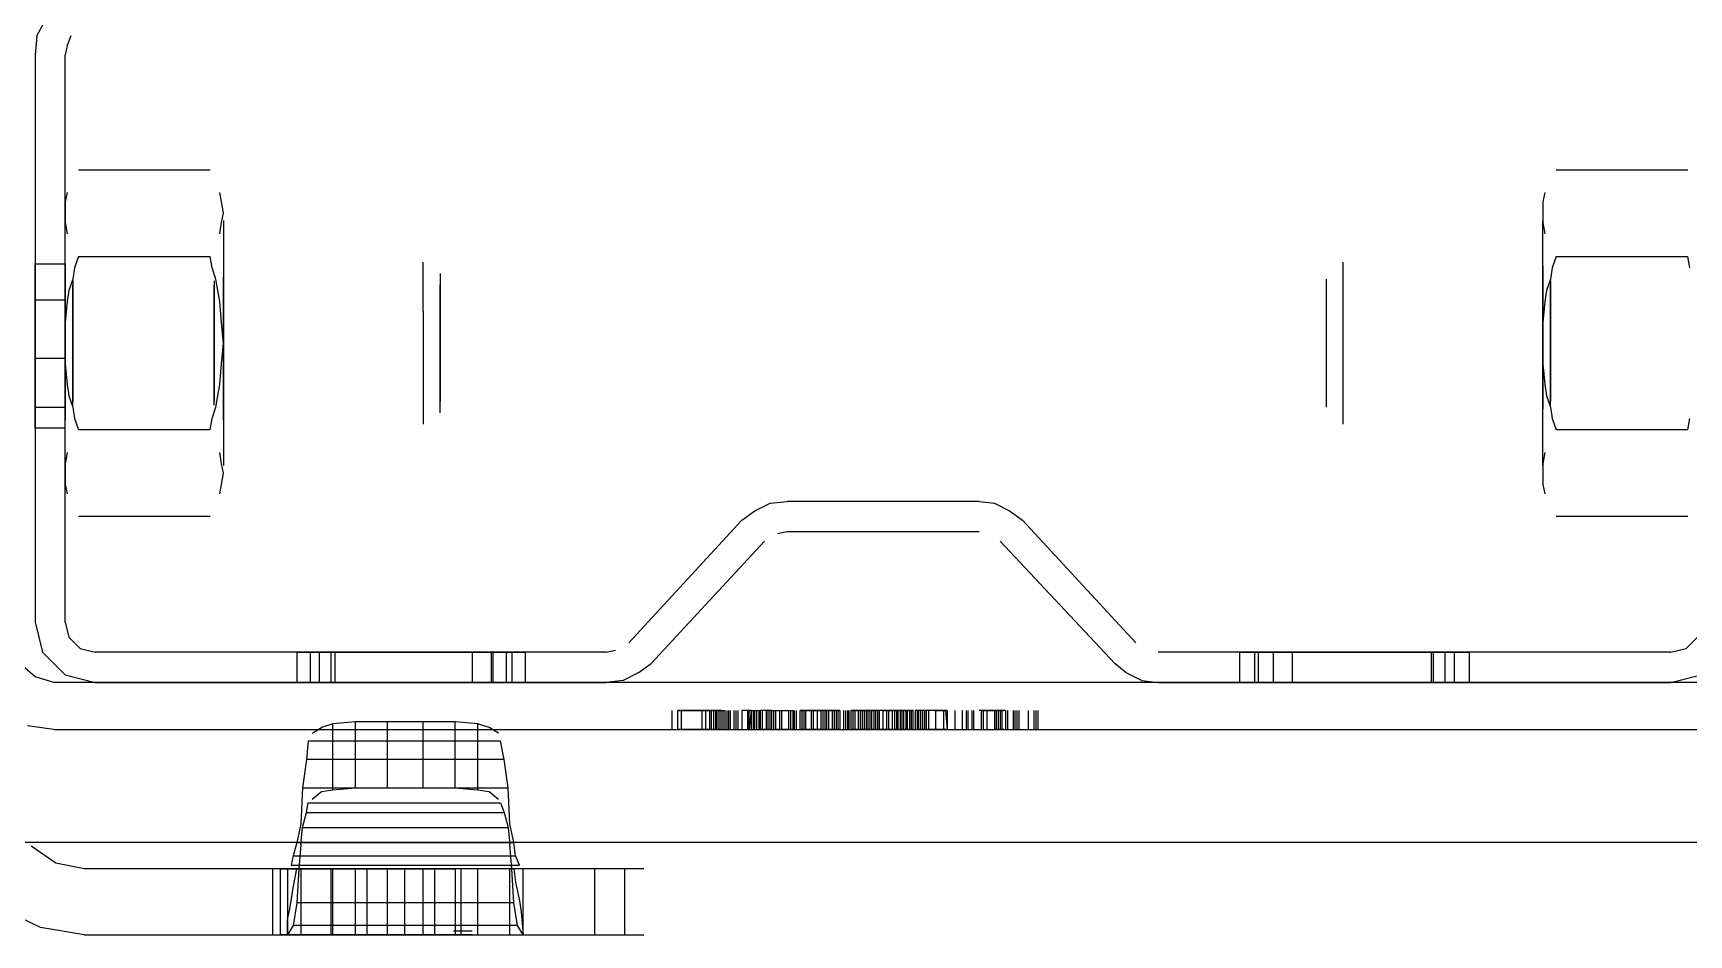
# Model space of a CAD drawing. Extents: x -0.56 to 3.72, y -0.51 to 0.52.
# Drawn here: x 3.5895 to 3.6773, y -0.5134 to -0.4656 of the extents above; entities that cross this region are included whole.
import ezdxf

# ---------------------------------------------------------------- set-up
doc = ezdxf.new("R2010")
doc.units = 0
doc.layers.add('OUTLINES', color=7, linetype='Continuous', true_color=0x000009)

msp = doc.modelspace()

# ---------------------------------------------------------------- linework, layer by layer
at = {"layer": 'OUTLINES'}
for p, q in [((3.5897, -0.4657), (3.5902, -0.4648)), ((3.5897, -0.4657), (3.5896, -0.4667)), ((3.5913, -0.4662), (3.5912, -0.4667)), ((3.5915, -0.4657), (3.5913, -0.4662)), ((3.5896, -0.4667), (3.5896, -0.4968)), ((3.5912, -0.4968), (3.5912, -0.4667)), ((3.5919, -0.4728), (3.5989, -0.4728)), ((3.6703, -0.4728), (3.6773, -0.4728)), ((3.5913, -0.474), (3.5912, -0.4745)), ((3.5995, -0.4745), (3.5994, -0.474)), ((3.6697, -0.474), (3.6696, -0.4745)), ((3.5912, -0.4745), (3.5912, -0.4751)), ((3.5912, -0.4751), (3.5912, -0.4756)), ((3.5996, -0.4751), (3.5995, -0.4745)), ((3.5995, -0.4756), (3.5996, -0.4751)), ((3.6696, -0.4745), (3.6696, -0.4751)), ((3.6696, -0.4751), (3.6696, -0.4756)), ((3.5912, -0.4761), (3.5912, -0.4755)), ((3.5912, -0.4756), (3.5913, -0.4762)), ((3.5912, -0.4766), (3.5912, -0.4761)), ((3.5994, -0.4762), (3.5995, -0.4756)), ((3.5996, -0.4755), (3.5996, -0.4761)), ((3.5996, -0.4761), (3.5996, -0.4766)), ((3.6696, -0.4761), (3.6696, -0.4755)), ((3.6696, -0.4756), (3.6697, -0.4762)), ((3.6696, -0.4766), (3.6696, -0.4761)), ((3.5912, -0.4773), (3.5912, -0.4766)), ((3.5996, -0.4766), (3.5996, -0.4773)), ((3.6696, -0.4773), (3.6696, -0.4766)), ((3.5896, -0.4778), (3.5912, -0.4778)), ((3.5896, -0.4797), (3.5896, -0.4778)), ((3.5912, -0.478), (3.5912, -0.4773)), ((3.5912, -0.4778), (3.5912, -0.4797)), ((3.5912, -0.4784), (3.5912, -0.4779)), ((3.5919, -0.4774), (3.5917, -0.478)), ((3.5919, -0.4774), (3.5989, -0.4774)), ((3.599, -0.478), (3.5989, -0.4774)), ((3.5996, -0.4773), (3.5996, -0.478)), ((3.5996, -0.4779), (3.5996, -0.4784)), ((3.6102, -0.4782), (3.6102, -0.4777)), ((3.659, -0.4782), (3.659, -0.4777)), ((3.6696, -0.478), (3.6696, -0.4773)), ((3.6696, -0.4779), (3.6696, -0.4784)), ((3.6703, -0.4774), (3.6701, -0.478)), ((3.6703, -0.4774), (3.6773, -0.4774)), ((3.6774, -0.478), (3.6773, -0.4774)), ((3.5912, -0.4787), (3.5912, -0.478)), ((3.5912, -0.4789), (3.5912, -0.4784)), ((3.5912, -0.4785), (3.5912, -0.4791)), ((3.5912, -0.4795), (3.5912, -0.4787)), ((3.5916, -0.4786), (3.5914, -0.4792)), ((3.5917, -0.478), (3.5916, -0.4786)), ((3.5916, -0.4787), (3.5916, -0.4792)), ((3.5992, -0.4786), (3.599, -0.478)), ((3.5991, -0.4787), (3.5991, -0.4792)), ((3.5993, -0.4792), (3.5992, -0.4786)), ((3.5996, -0.478), (3.5996, -0.4787)), ((3.5996, -0.4784), (3.5996, -0.4789)), ((3.5996, -0.4791), (3.5996, -0.4785)), ((3.5996, -0.4787), (3.5996, -0.4795)), ((3.6102, -0.4788), (3.6102, -0.4782)), ((3.6111, -0.4783), (3.6111, -0.4788)), ((3.6581, -0.4786), (3.6581, -0.4791)), ((3.659, -0.4788), (3.659, -0.4782)), ((3.6696, -0.4787), (3.6696, -0.478)), ((3.6696, -0.4784), (3.6696, -0.4789)), ((3.6696, -0.4791), (3.6696, -0.4785)), ((3.6696, -0.4795), (3.6696, -0.4787)), ((3.67, -0.4786), (3.6698, -0.4792)), ((3.6701, -0.478), (3.67, -0.4786)), ((3.67, -0.4787), (3.67, -0.4792)), ((3.5912, -0.4795), (3.5912, -0.4789)), ((3.5912, -0.4791), (3.5912, -0.4797)), ((3.5912, -0.4801), (3.5912, -0.4795)), ((3.5912, -0.4803), (3.5912, -0.4795)), ((3.5914, -0.4792), (3.5913, -0.4798)), ((3.5916, -0.4794), (3.5916, -0.4789)), ((3.5916, -0.4792), (3.5916, -0.4797)), ((3.5916, -0.4799), (3.5916, -0.4794)), ((3.5991, -0.4794), (3.5991, -0.4789)), ((3.5991, -0.4792), (3.5991, -0.4797)), ((3.5991, -0.4799), (3.5991, -0.4794)), ((3.5994, -0.4798), (3.5993, -0.4792)), ((3.5996, -0.4789), (3.5996, -0.4795)), ((3.5996, -0.4797), (3.5996, -0.4791)), ((3.5996, -0.4795), (3.5996, -0.4801)), ((3.5996, -0.4795), (3.5996, -0.4803)), ((3.6102, -0.4795), (3.6102, -0.4788)), ((3.6102, -0.4803), (3.6102, -0.4795)), ((3.6111, -0.4788), (3.6111, -0.4793)), ((3.6111, -0.4795), (3.6111, -0.4789)), ((3.6111, -0.4793), (3.6111, -0.48)), ((3.6111, -0.4802), (3.6111, -0.4795)), ((3.6581, -0.4791), (3.6581, -0.4797)), ((3.659, -0.4795), (3.659, -0.4788)), ((3.659, -0.4803), (3.659, -0.4795)), ((3.6696, -0.4789), (3.6696, -0.4795)), ((3.6696, -0.4797), (3.6696, -0.4791)), ((3.6696, -0.4795), (3.6696, -0.4801)), ((3.6696, -0.4803), (3.6696, -0.4795)), ((3.6698, -0.4792), (3.6697, -0.4798)), ((3.67, -0.4794), (3.67, -0.4789)), ((3.67, -0.4792), (3.67, -0.4797)), ((3.67, -0.4799), (3.67, -0.4794)), ((3.5896, -0.4797), (3.5912, -0.4797)), ((3.5896, -0.4828), (3.5896, -0.4797)), ((3.5912, -0.4797), (3.5912, -0.4828)), ((3.5912, -0.4797), (3.5912, -0.4804)), ((3.5913, -0.4798), (3.5912, -0.4809)), ((3.5912, -0.4808), (3.5912, -0.4801)), ((3.5912, -0.4812), (3.5912, -0.4803)), ((3.5912, -0.4804), (3.5912, -0.4811)), ((3.5916, -0.4797), (3.5916, -0.4803)), ((3.5916, -0.4805), (3.5916, -0.4799)), ((3.5916, -0.4803), (3.5916, -0.4809)), ((3.5916, -0.4811), (3.5916, -0.4805)), ((3.5991, -0.4797), (3.5991, -0.4803)), ((3.5991, -0.4805), (3.5991, -0.4799)), ((3.5991, -0.4803), (3.5991, -0.4809)), ((3.5991, -0.4811), (3.5991, -0.4805)), ((3.5995, -0.4809), (3.5994, -0.4798)), ((3.5996, -0.4804), (3.5996, -0.4797)), ((3.5996, -0.4801), (3.5996, -0.4808)), ((3.5996, -0.4803), (3.5996, -0.4812)), ((3.5996, -0.4811), (3.5996, -0.4804)), ((3.6102, -0.4803), (3.6102, -0.4811)), ((3.6111, -0.48), (3.6111, -0.4807)), ((3.6111, -0.4809), (3.6111, -0.4802)), ((3.6581, -0.4797), (3.6581, -0.4804)), ((3.6581, -0.4804), (3.6581, -0.4812)), ((3.659, -0.4811), (3.659, -0.4803)), ((3.6696, -0.4804), (3.6696, -0.4797)), ((3.6697, -0.4798), (3.6696, -0.4809)), ((3.6696, -0.4801), (3.6696, -0.4808)), ((3.6696, -0.4812), (3.6696, -0.4803)), ((3.6696, -0.4811), (3.6696, -0.4804)), ((3.67, -0.4797), (3.67, -0.4803)), ((3.67, -0.4805), (3.67, -0.4799)), ((3.67, -0.4803), (3.67, -0.4809)), ((3.67, -0.4811), (3.67, -0.4805)), ((3.5912, -0.4815), (3.5912, -0.4808)), ((3.5912, -0.4809), (3.5912, -0.482)), ((3.5912, -0.4811), (3.5912, -0.4818)), ((3.5912, -0.482), (3.5912, -0.4812)), ((3.5916, -0.4809), (3.5916, -0.4816)), ((3.5916, -0.4818), (3.5916, -0.4811)), ((3.5991, -0.4809), (3.5991, -0.4816)), ((3.5991, -0.4818), (3.5991, -0.4811)), ((3.5996, -0.482), (3.5995, -0.4809)), ((3.5996, -0.4808), (3.5996, -0.4815)), ((3.5996, -0.4818), (3.5996, -0.4811)), ((3.5996, -0.4812), (3.5996, -0.482)), ((3.6102, -0.4811), (3.6102, -0.482)), ((3.6111, -0.4807), (3.6111, -0.4815)), ((3.6111, -0.4817), (3.6111, -0.4809)), ((3.6581, -0.4812), (3.6581, -0.482)), ((3.659, -0.482), (3.659, -0.4811)), ((3.6696, -0.4808), (3.6696, -0.4815)), ((3.6696, -0.4809), (3.6696, -0.482)), ((3.6696, -0.4818), (3.6696, -0.4811)), ((3.6696, -0.482), (3.6696, -0.4812)), ((3.67, -0.4809), (3.67, -0.4816)), ((3.67, -0.4818), (3.67, -0.4811)), ((3.5912, -0.4822), (3.5912, -0.4815)), ((3.5912, -0.4818), (3.5912, -0.4825)), ((3.5912, -0.4828), (3.5912, -0.482)), ((3.5912, -0.482), (3.5912, -0.4831)), ((3.5912, -0.4829), (3.5912, -0.4822)), ((3.5916, -0.4816), (3.5916, -0.4822)), ((3.5916, -0.4824), (3.5916, -0.4818)), ((3.5916, -0.4822), (3.5916, -0.4829)), ((3.5991, -0.4816), (3.5991, -0.4822)), ((3.5991, -0.4824), (3.5991, -0.4818)), ((3.5991, -0.4822), (3.5991, -0.4829)), ((3.5995, -0.4831), (3.5996, -0.482)), ((3.5996, -0.4815), (3.5996, -0.4822)), ((3.5996, -0.4825), (3.5996, -0.4818)), ((3.5996, -0.482), (3.5996, -0.4828)), ((3.5996, -0.4822), (3.5996, -0.4829)), ((3.6102, -0.482), (3.6102, -0.4829)), ((3.6111, -0.4815), (3.6111, -0.4823)), ((3.6111, -0.4825), (3.6111, -0.4817)), ((3.6581, -0.482), (3.6581, -0.4828)), ((3.659, -0.4829), (3.659, -0.482)), ((3.6696, -0.4815), (3.6696, -0.4822)), ((3.6696, -0.4825), (3.6696, -0.4818)), ((3.6696, -0.4828), (3.6696, -0.482)), ((3.6696, -0.482), (3.6696, -0.4831)), ((3.6696, -0.4822), (3.6696, -0.4829)), ((3.67, -0.4816), (3.67, -0.4822)), ((3.67, -0.4824), (3.67, -0.4818)), ((3.67, -0.4822), (3.67, -0.4829)), ((3.5896, -0.4828), (3.5912, -0.4828)), ((3.5896, -0.4854), (3.5896, -0.4828)), ((3.5912, -0.4825), (3.5912, -0.4832)), ((3.5912, -0.4828), (3.5912, -0.4854)), ((3.5912, -0.4837), (3.5912, -0.4828)), ((3.5912, -0.4836), (3.5912, -0.4829)), ((3.5912, -0.4831), (3.5913, -0.4842)), ((3.5916, -0.4831), (3.5916, -0.4824)), ((3.5916, -0.4829), (3.5916, -0.4835)), ((3.5916, -0.4837), (3.5916, -0.4831)), ((3.5991, -0.4831), (3.5991, -0.4824)), ((3.5991, -0.4829), (3.5991, -0.4835)), ((3.5991, -0.4837), (3.5991, -0.4831)), ((3.5994, -0.4842), (3.5995, -0.4831)), ((3.5996, -0.4832), (3.5996, -0.4825)), ((3.5996, -0.4828), (3.5996, -0.4837)), ((3.5996, -0.4829), (3.5996, -0.4836)), ((3.6102, -0.4829), (3.6102, -0.4837)), ((3.6111, -0.4823), (3.6111, -0.4831)), ((3.6111, -0.4833), (3.6111, -0.4825)), ((3.6111, -0.4831), (3.6111, -0.4838)), ((3.6581, -0.4828), (3.6581, -0.4836)), ((3.659, -0.4837), (3.659, -0.4829)), ((3.6696, -0.4832), (3.6696, -0.4825)), ((3.6696, -0.4837), (3.6696, -0.4828)), ((3.6696, -0.4829), (3.6696, -0.4836)), ((3.6696, -0.4831), (3.6697, -0.4842)), ((3.67, -0.4831), (3.67, -0.4824)), ((3.67, -0.4829), (3.67, -0.4835)), ((3.67, -0.4837), (3.67, -0.4831)), ((3.5912, -0.4832), (3.5912, -0.4839)), ((3.5912, -0.4843), (3.5912, -0.4836)), ((3.5912, -0.4845), (3.5912, -0.4837)), ((3.5912, -0.4839), (3.5912, -0.4845)), ((3.5916, -0.4835), (3.5916, -0.4841)), ((3.5916, -0.4843), (3.5916, -0.4837)), ((3.5991, -0.4835), (3.5991, -0.4841)), ((3.5991, -0.4843), (3.5991, -0.4837)), ((3.5996, -0.4839), (3.5996, -0.4832)), ((3.5996, -0.4836), (3.5996, -0.4843)), ((3.5996, -0.4837), (3.5996, -0.4845)), ((3.5996, -0.4845), (3.5996, -0.4839)), ((3.6102, -0.4837), (3.6102, -0.4845)), ((3.6111, -0.484), (3.6111, -0.4833)), ((3.6111, -0.4838), (3.6111, -0.4845)), ((3.6111, -0.4847), (3.6111, -0.484)), ((3.6581, -0.4836), (3.6581, -0.4843)), ((3.659, -0.4845), (3.659, -0.4837)), ((3.6696, -0.4839), (3.6696, -0.4832)), ((3.6696, -0.4836), (3.6696, -0.4843)), ((3.6696, -0.4845), (3.6696, -0.4837)), ((3.6696, -0.4845), (3.6696, -0.4839)), ((3.67, -0.4835), (3.67, -0.4841)), ((3.67, -0.4843), (3.67, -0.4837)), ((3.5912, -0.4849), (3.5912, -0.4843)), ((3.5912, -0.4845), (3.5912, -0.4851)), ((3.5912, -0.4853), (3.5912, -0.4845)), ((3.5912, -0.4855), (3.5912, -0.4849)), ((3.5913, -0.4842), (3.5914, -0.4848)), ((3.5914, -0.4848), (3.5916, -0.4854)), ((3.5916, -0.4841), (3.5916, -0.4846)), ((3.5916, -0.4848), (3.5916, -0.4843)), ((3.5916, -0.4846), (3.5916, -0.4851)), ((3.5916, -0.4853), (3.5916, -0.4848)), ((3.5991, -0.4841), (3.5991, -0.4846)), ((3.5991, -0.4848), (3.5991, -0.4843)), ((3.5991, -0.4846), (3.5991, -0.4851)), ((3.5991, -0.4853), (3.5991, -0.4848)), ((3.5992, -0.4854), (3.5993, -0.4848)), ((3.5993, -0.4848), (3.5994, -0.4842)), ((3.5996, -0.4843), (3.5996, -0.4849)), ((3.5996, -0.4851), (3.5996, -0.4845)), ((3.5996, -0.4845), (3.5996, -0.4853)), ((3.5996, -0.4849), (3.5996, -0.4855)), ((3.6102, -0.4845), (3.6102, -0.4852)), ((3.6111, -0.4845), (3.6111, -0.4851)), ((3.6111, -0.4852), (3.6111, -0.4847)), ((3.6581, -0.4843), (3.6581, -0.4849)), ((3.6581, -0.4849), (3.6581, -0.4854)), ((3.659, -0.4852), (3.659, -0.4845)), ((3.6696, -0.4843), (3.6696, -0.4849)), ((3.6696, -0.4851), (3.6696, -0.4845)), ((3.6696, -0.4853), (3.6696, -0.4845)), ((3.6696, -0.4849), (3.6696, -0.4855)), ((3.6697, -0.4842), (3.6698, -0.4848)), ((3.6698, -0.4848), (3.67, -0.4854)), ((3.67, -0.4841), (3.67, -0.4846)), ((3.67, -0.4848), (3.67, -0.4843)), ((3.67, -0.4846), (3.67, -0.4851)), ((3.67, -0.4853), (3.67, -0.4848)), ((3.5896, -0.4854), (3.5912, -0.4854)), ((3.5896, -0.4865), (3.5896, -0.4854)), ((3.5912, -0.4851), (3.5912, -0.4856)), ((3.5912, -0.486), (3.5912, -0.4853)), ((3.5912, -0.4865), (3.5912, -0.4854)), ((3.5912, -0.4856), (3.5912, -0.4861)), ((3.5916, -0.4854), (3.5917, -0.486)), ((3.599, -0.486), (3.5992, -0.4854)), ((3.5996, -0.4856), (3.5996, -0.4851)), ((3.5996, -0.4853), (3.5996, -0.486)), ((3.5996, -0.4861), (3.5996, -0.4856)), ((3.6102, -0.4852), (3.6102, -0.4858)), ((3.6102, -0.4858), (3.6102, -0.4863)), ((3.6111, -0.4857), (3.6111, -0.4852)), ((3.659, -0.4858), (3.659, -0.4852)), ((3.659, -0.4863), (3.659, -0.4858)), ((3.6696, -0.4856), (3.6696, -0.4851)), ((3.6696, -0.486), (3.6696, -0.4853)), ((3.6696, -0.4861), (3.6696, -0.4856)), ((3.67, -0.4854), (3.6701, -0.486)), ((3.5896, -0.4865), (3.5912, -0.4865)), ((3.5912, -0.4867), (3.5912, -0.486)), ((3.5917, -0.486), (3.5919, -0.4866)), ((3.5989, -0.4866), (3.5919, -0.4866)), ((3.5989, -0.4866), (3.599, -0.486)), ((3.5996, -0.486), (3.5996, -0.4867)), ((3.6696, -0.4867), (3.6696, -0.486)), ((3.6701, -0.486), (3.6703, -0.4866)), ((3.6773, -0.4866), (3.6703, -0.4866)), ((3.6773, -0.4866), (3.6774, -0.486)), ((3.5912, -0.4874), (3.5912, -0.4867)), ((3.5912, -0.4879), (3.5912, -0.4874)), ((3.5996, -0.4867), (3.5996, -0.4874)), ((3.5996, -0.4874), (3.5996, -0.4879)), ((3.6696, -0.4874), (3.6696, -0.4867)), ((3.6696, -0.4879), (3.6696, -0.4874)), ((3.5913, -0.4878), (3.5912, -0.4884)), ((3.5912, -0.4885), (3.5912, -0.4879)), ((3.5912, -0.4884), (3.5912, -0.4889)), ((3.5995, -0.4884), (3.5994, -0.4878)), ((3.5996, -0.4889), (3.5995, -0.4884)), ((3.5996, -0.4879), (3.5996, -0.4885)), ((3.6697, -0.4878), (3.6696, -0.4884)), ((3.6696, -0.4885), (3.6696, -0.4879)), ((3.6696, -0.4884), (3.6696, -0.4889)), ((3.5912, -0.4889), (3.5912, -0.4895)), ((3.5995, -0.4895), (3.5996, -0.4889)), ((3.6696, -0.4889), (3.6696, -0.4895)), ((3.5912, -0.4895), (3.5913, -0.49)), ((3.5994, -0.49), (3.5995, -0.4895)), ((3.6696, -0.4895), (3.6697, -0.49)), ((3.6271, -0.4914), (3.6278, -0.4909)), ((3.6278, -0.4909), (3.6286, -0.4905)), ((3.6286, -0.4905), (3.6295, -0.4904)), ((3.6397, -0.4904), (3.6295, -0.4904)), ((3.6397, -0.4904), (3.6405, -0.4905)), ((3.6405, -0.4905), (3.6413, -0.4909)), ((3.6413, -0.4909), (3.642, -0.4914)), ((3.5989, -0.4912), (3.5919, -0.4912)), ((3.6271, -0.4914), (3.6211, -0.4979)), ((3.648, -0.4979), (3.642, -0.4914)), ((3.6773, -0.4912), (3.6703, -0.4912)), ((3.6223, -0.499), (3.6283, -0.4925)), ((3.629, -0.4921), (3.6295, -0.492)), ((3.6295, -0.492), (3.6397, -0.492)), ((3.6408, -0.4925), (3.6469, -0.499)), ((3.5896, -0.4968), (3.59, -0.4984)), ((3.5912, -0.4968), (3.5914, -0.4976)), ((3.5914, -0.4976), (3.592, -0.4982)), ((3.6772, -0.4982), (3.6778, -0.4976)), ((3.59, -0.4984), (3.5912, -0.4996)), ((3.592, -0.4982), (3.5928, -0.4984)), ((3.6199, -0.4984), (3.5928, -0.4984)), ((3.6044, -0.4984), (3.6033, -0.4984)), ((3.6035, -0.4984), (3.6035, -0.5)), ((3.6035, -0.4984), (3.6042, -0.4984)), ((3.6042, -0.4984), (3.6042, -0.5)), ((3.6042, -0.4984), (3.6053, -0.4984)), ((3.6047, -0.5), (3.6047, -0.4984)), ((3.6055, -0.4984), (3.6047, -0.4984)), ((3.6053, -0.4984), (3.6053, -0.5)), ((3.6053, -0.4984), (3.6138, -0.4984)), ((3.6055, -0.4984), (3.6055, -0.5)), ((3.6064, -0.4984), (3.6055, -0.4984)), ((3.6128, -0.4984), (3.6064, -0.4984)), ((3.6128, -0.4984), (3.6128, -0.5)), ((3.6139, -0.4984), (3.6128, -0.4984)), ((3.6138, -0.4984), (3.6138, -0.5)), ((3.6138, -0.4984), (3.6149, -0.4984)), ((3.6139, -0.4984), (3.6139, -0.5)), ((3.6146, -0.4984), (3.6139, -0.4984)), ((3.6146, -0.4984), (3.6146, -0.5)), ((3.6158, -0.4984), (3.6148, -0.4984)), ((3.6149, -0.4984), (3.6149, -0.5)), ((3.6149, -0.4984), (3.6156, -0.4984)), ((3.6156, -0.4984), (3.6156, -0.5)), ((3.6199, -0.4984), (3.6204, -0.4983)), ((3.6764, -0.4984), (3.6492, -0.4984)), ((3.6543, -0.4984), (3.6533, -0.4984)), ((3.6535, -0.4984), (3.6535, -0.5)), ((3.6535, -0.4984), (3.6543, -0.4984)), ((3.6543, -0.4984), (3.6543, -0.5)), ((3.6543, -0.4984), (3.6553, -0.4984)), ((3.6545, -0.4984), (3.6545, -0.5)), ((3.6553, -0.4984), (3.6545, -0.4984)), ((3.6553, -0.4984), (3.6553, -0.5)), ((3.6553, -0.4984), (3.6638, -0.4984)), ((3.6563, -0.4984), (3.6553, -0.4984)), ((3.6563, -0.4984), (3.6563, -0.5)), ((3.6628, -0.4984), (3.6563, -0.4984)), ((3.6637, -0.4984), (3.6628, -0.4984)), ((3.6637, -0.5), (3.6637, -0.4984)), ((3.6644, -0.4984), (3.6637, -0.4984)), ((3.6638, -0.5), (3.6638, -0.4984)), ((3.6638, -0.4984), (3.6649, -0.4984)), ((3.6644, -0.4984), (3.6644, -0.5)), ((3.6658, -0.4984), (3.6647, -0.4984)), ((3.6649, -0.4984), (3.6649, -0.5)), ((3.6649, -0.4984), (3.6657, -0.4984)), ((3.6657, -0.4984), (3.6657, -0.5)), ((3.6764, -0.4984), (3.6772, -0.4982)), ((3.5896, -0.4997), (3.5888, -0.499)), ((3.5906, -0.5), (3.5896, -0.4997)), ((3.5912, -0.4996), (3.5928, -0.5)), ((3.6216, -0.4995), (3.6208, -0.4999)), ((3.6216, -0.4995), (3.6223, -0.499)), ((3.6475, -0.4995), (3.6469, -0.499)), ((3.6483, -0.4999), (3.6475, -0.4995)), ((3.6764, -0.5), (3.678, -0.4996)), ((3.6786, -0.5), (3.5906, -0.5)), ((3.5928, -0.5), (3.6199, -0.5)), ((3.6033, -0.5), (3.6044, -0.5)), ((3.6042, -0.5), (3.6035, -0.5)), ((3.6053, -0.5), (3.6042, -0.5)), ((3.6047, -0.5), (3.6055, -0.5)), ((3.6138, -0.5), (3.6053, -0.5)), ((3.6055, -0.5), (3.6064, -0.5)), ((3.6064, -0.5), (3.6128, -0.5)), ((3.6128, -0.5), (3.6139, -0.5)), ((3.6149, -0.5), (3.6138, -0.5)), ((3.6139, -0.5), (3.6146, -0.5)), ((3.6148, -0.5), (3.6158, -0.5)), ((3.6156, -0.5), (3.6149, -0.5)), ((3.6208, -0.4999), (3.6199, -0.5)), ((3.6483, -0.4999), (3.6492, -0.5)), ((3.6492, -0.5), (3.6764, -0.5)), ((3.6533, -0.5), (3.6543, -0.5)), ((3.6543, -0.5), (3.6535, -0.5)), ((3.6553, -0.5), (3.6543, -0.5)), ((3.6545, -0.5), (3.6553, -0.5)), ((3.6638, -0.5), (3.6553, -0.5)), ((3.6553, -0.5), (3.6563, -0.5)), ((3.6563, -0.5), (3.6628, -0.5)), ((3.6628, -0.5), (3.6637, -0.5)), ((3.6637, -0.5), (3.6644, -0.5)), ((3.6649, -0.5), (3.6638, -0.5)), ((3.6647, -0.5), (3.6658, -0.5)), ((3.6657, -0.5), (3.6649, -0.5)), ((3.6234, -0.5025), (3.6234, -0.5015)), ((3.626, -0.5015), (3.6237, -0.5015)), ((3.6237, -0.5025), (3.6237, -0.5015)), ((3.6237, -0.5015), (3.6255, -0.5015)), ((3.6239, -0.5025), (3.6239, -0.5015)), ((3.6251, -0.5015), (3.6245, -0.5015)), ((3.625, -0.5025), (3.625, -0.5015)), ((3.6251, -0.5015), (3.6262, -0.5015)), ((3.6252, -0.5025), (3.6252, -0.5015)), ((3.6254, -0.5025), (3.6254, -0.5015)), ((3.6255, -0.5025), (3.6255, -0.5015)), ((3.6256, -0.5015), (3.6256, -0.5025)), ((3.6257, -0.5015), (3.6257, -0.5025)), ((3.6258, -0.5025), (3.6258, -0.5015)), ((3.6259, -0.5025), (3.6259, -0.5015)), ((3.626, -0.5025), (3.626, -0.5015)), ((3.6261, -0.5015), (3.6261, -0.5025)), ((3.6262, -0.5015), (3.6262, -0.5025)), ((3.6263, -0.5015), (3.6263, -0.5025)), ((3.6264, -0.5015), (3.6264, -0.5025)), ((3.6265, -0.5025), (3.6265, -0.5015)), ((3.6267, -0.5025), (3.6267, -0.5015)), ((3.6268, -0.5025), (3.6268, -0.5015)), ((3.6269, -0.5025), (3.6269, -0.5015)), ((3.6271, -0.5015), (3.6271, -0.5025)), ((3.6276, -0.5015), (3.6271, -0.5015)), ((3.6274, -0.5015), (3.6274, -0.5025)), ((3.6275, -0.5025), (3.6275, -0.5015)), ((3.6276, -0.5015), (3.6275, -0.5025)), ((3.6275, -0.5015), (3.6281, -0.5015)), ((3.6276, -0.5015), (3.6276, -0.5025)), ((3.6277, -0.5015), (3.6277, -0.5025)), ((3.6278, -0.5025), (3.6278, -0.5015)), ((3.6279, -0.5025), (3.6279, -0.5015)), ((3.628, -0.5015), (3.628, -0.5025)), ((3.6287, -0.5015), (3.6281, -0.5015)), ((3.6281, -0.5025), (3.6281, -0.5015)), ((3.6282, -0.5025), (3.6282, -0.5015)), ((3.6284, -0.5015), (3.6284, -0.5025)), ((3.6285, -0.5025), (3.6285, -0.5015)), ((3.6286, -0.5025), (3.6286, -0.5015)), ((3.6287, -0.5025), (3.6287, -0.5015)), ((3.6287, -0.5015), (3.6292, -0.5015)), ((3.6288, -0.5025), (3.6288, -0.5015)), ((3.6288, -0.5015), (3.6298, -0.5015)), ((3.6289, -0.5025), (3.6289, -0.5015)), ((3.6291, -0.5015), (3.6291, -0.5025)), ((3.6292, -0.5015), (3.6292, -0.5025)), ((3.6296, -0.5025), (3.6296, -0.5015)), ((3.6297, -0.5025), (3.6297, -0.5015)), ((3.6298, -0.5015), (3.6298, -0.5025)), ((3.6299, -0.5025), (3.6299, -0.5015)), ((3.63, -0.5025), (3.63, -0.5015)), ((3.6302, -0.5025), (3.6302, -0.5015)), ((3.6302, -0.5015), (3.6309, -0.5015)), ((3.6323, -0.5015), (3.6302, -0.5015)), ((3.6303, -0.5025), (3.6303, -0.5015)), ((3.6304, -0.5015), (3.6304, -0.5025)), ((3.6305, -0.5025), (3.6305, -0.5015)), ((3.6308, -0.5025), (3.6308, -0.5015)), ((3.6309, -0.5025), (3.6309, -0.5015)), ((3.6309, -0.5015), (3.6314, -0.5015)), ((3.6311, -0.5015), (3.6311, -0.5025)), ((3.6313, -0.5015), (3.6313, -0.5025)), ((3.6314, -0.5015), (3.6314, -0.5025)), ((3.6315, -0.5015), (3.6315, -0.5025)), ((3.6315, -0.5015), (3.6323, -0.5015)), ((3.6316, -0.5015), (3.6316, -0.5025)), ((3.6316, -0.5015), (3.6323, -0.5015)), ((3.6317, -0.5015), (3.6317, -0.5025)), ((3.6319, -0.5015), (3.6319, -0.5025)), ((3.632, -0.5015), (3.632, -0.5025)), ((3.6321, -0.5015), (3.6321, -0.5025)), ((3.6322, -0.5015), (3.6322, -0.5025)), ((3.6323, -0.5015), (3.6323, -0.5025)), ((3.6325, -0.5015), (3.6325, -0.5025)), ((3.6326, -0.5015), (3.6326, -0.5025)), ((3.6327, -0.5015), (3.6327, -0.5025)), ((3.6328, -0.5025), (3.6328, -0.5015)), ((3.6335, -0.5015), (3.6329, -0.5015)), ((3.6329, -0.5025), (3.6329, -0.5015)), ((3.6329, -0.5015), (3.634, -0.5015)), ((3.6329, -0.5015), (3.6336, -0.5015)), ((3.633, -0.5015), (3.633, -0.5025)), ((3.6331, -0.5015), (3.6331, -0.5025)), ((3.6333, -0.5025), (3.6333, -0.5015)), ((3.6334, -0.5025), (3.6334, -0.5015)), ((3.6343, -0.5015), (3.6335, -0.5015)), ((3.6335, -0.5025), (3.6335, -0.5015)), ((3.6336, -0.5015), (3.6343, -0.5015)), ((3.6336, -0.5015), (3.6336, -0.5025)), ((3.6337, -0.5015), (3.6337, -0.5025)), ((3.6338, -0.5025), (3.6338, -0.5015)), ((3.6338, -0.5015), (3.6343, -0.5015)), ((3.6344, -0.5015), (3.6338, -0.5015)), ((3.6339, -0.5015), (3.6339, -0.5025)), ((3.634, -0.5025), (3.634, -0.5015)), ((3.6346, -0.5015), (3.634, -0.5015)), ((3.6341, -0.5015), (3.6341, -0.5025)), ((3.6342, -0.5015), (3.6342, -0.5025)), ((3.6343, -0.5015), (3.6343, -0.5025)), ((3.6351, -0.5015), (3.6343, -0.5015)), ((3.6344, -0.5025), (3.6344, -0.5015)), ((3.6346, -0.5025), (3.6346, -0.5015)), ((3.6352, -0.5015), (3.6346, -0.5015)), ((3.6346, -0.5015), (3.6351, -0.5015)), ((3.6346, -0.5015), (3.6357, -0.5015)), ((3.6348, -0.5025), (3.6348, -0.5015)), ((3.6348, -0.5015), (3.6354, -0.5015)), ((3.6349, -0.5025), (3.6349, -0.5015)), ((3.6354, -0.5015), (3.6349, -0.5015)), ((3.6351, -0.5025), (3.6351, -0.5015)), ((3.6357, -0.5015), (3.6351, -0.5015)), ((3.6352, -0.5015), (3.6352, -0.5025)), ((3.6353, -0.5015), (3.6353, -0.5025)), ((3.6354, -0.5025), (3.6354, -0.5015)), ((3.6354, -0.5015), (3.636, -0.5015)), ((3.6355, -0.5015), (3.6355, -0.5025)), ((3.636, -0.5015), (3.6355, -0.5015)), ((3.6356, -0.5015), (3.6356, -0.5025)), ((3.6356, -0.5015), (3.6362, -0.5015)), ((3.6357, -0.5025), (3.6357, -0.5015)), ((3.6362, -0.5015), (3.6357, -0.5015)), ((3.6358, -0.5015), (3.6358, -0.5025)), ((3.6359, -0.5025), (3.6359, -0.5015)), ((3.636, -0.5015), (3.636, -0.5025)), ((3.6361, -0.5025), (3.6361, -0.5015)), ((3.6362, -0.5025), (3.6362, -0.5015)), ((3.6363, -0.5015), (3.6363, -0.5025)), ((3.6368, -0.5015), (3.6363, -0.5015)), ((3.6364, -0.5015), (3.6364, -0.5025)), ((3.6365, -0.5025), (3.6365, -0.5015)), ((3.6366, -0.5025), (3.6366, -0.5015)), ((3.6367, -0.5025), (3.6367, -0.5015)), ((3.6368, -0.5015), (3.6368, -0.5025)), ((3.6374, -0.5015), (3.6368, -0.5015)), ((3.6369, -0.5025), (3.6369, -0.5015)), ((3.637, -0.5015), (3.637, -0.5025)), ((3.638, -0.5015), (3.6374, -0.5015)), ((3.6374, -0.5025), (3.6374, -0.5015)), ((3.6374, -0.5015), (3.6379, -0.5015)), ((3.6378, -0.5015), (3.6378, -0.5025)), ((3.6379, -0.5015), (3.638, -0.5025)), ((3.638, -0.5015), (3.638, -0.5025)), ((3.6384, -0.5015), (3.6384, -0.5025)), ((3.6388, -0.5015), (3.6388, -0.5025)), ((3.639, -0.5015), (3.639, -0.5025)), ((3.6391, -0.5015), (3.6391, -0.5025)), ((3.6393, -0.5015), (3.6393, -0.5025)), ((3.6394, -0.5015), (3.6394, -0.5025)), ((3.6402, -0.5015), (3.6397, -0.5015)), ((3.6398, -0.5015), (3.6398, -0.5025)), ((3.6398, -0.5015), (3.6405, -0.5015)), ((3.6399, -0.5015), (3.6399, -0.5025)), ((3.6401, -0.5015), (3.6401, -0.5025)), ((3.6401, -0.5015), (3.6406, -0.5015)), ((3.6411, -0.5015), (3.6402, -0.5015)), ((3.6405, -0.5015), (3.6405, -0.5025)), ((3.6405, -0.5015), (3.641, -0.5015)), ((3.6406, -0.5015), (3.6406, -0.5025)), ((3.6407, -0.5015), (3.6407, -0.5025)), ((3.6408, -0.5015), (3.6408, -0.5025)), ((3.6409, -0.5015), (3.6409, -0.5025)), ((3.6411, -0.5015), (3.6411, -0.5025)), ((3.6412, -0.5015), (3.6412, -0.5025)), ((3.6415, -0.5015), (3.6415, -0.5025)), ((3.6416, -0.5025), (3.6416, -0.5015)), ((3.6417, -0.5015), (3.6417, -0.5025)), ((3.6418, -0.5015), (3.6418, -0.5025)), ((3.6423, -0.5015), (3.6423, -0.5025)), ((3.6426, -0.5015), (3.6426, -0.5025)), ((3.6427, -0.5015), (3.6427, -0.5025)), ((3.6428, -0.5015), (3.6428, -0.5025)), ((3.5906, -0.5025), (3.5892, -0.5023)), ((3.5906, -0.5025), (3.6786, -0.5025)), ((3.6043, -0.5027), (3.6048, -0.5024)), ((3.6054, -0.5022), (3.6048, -0.5024)), ((3.6066, -0.5021), (3.6054, -0.5022)), ((3.6054, -0.5057), (3.6054, -0.5022)), ((3.6066, -0.5056), (3.6066, -0.5021)), ((3.6083, -0.5021), (3.6066, -0.5021)), ((3.6083, -0.5056), (3.6083, -0.5021)), ((3.6102, -0.5021), (3.6083, -0.5021)), ((3.6102, -0.5056), (3.6102, -0.5021)), ((3.6119, -0.5021), (3.6102, -0.5021)), ((3.6119, -0.5056), (3.6119, -0.5021)), ((3.6131, -0.5022), (3.6119, -0.5021)), ((3.6131, -0.5057), (3.6131, -0.5022)), ((3.6137, -0.5024), (3.6131, -0.5022)), ((3.6142, -0.5027), (3.6137, -0.5024)), ((3.626, -0.5025), (3.6237, -0.5025)), ((3.6237, -0.5025), (3.6255, -0.5025)), ((3.6275, -0.5025), (3.6281, -0.5025)), ((3.6287, -0.5025), (3.6281, -0.5025)), ((3.6287, -0.5025), (3.6292, -0.5025)), ((3.6298, -0.5025), (3.6288, -0.5025)), ((3.6302, -0.5025), (3.6323, -0.5025)), ((3.6309, -0.5025), (3.6302, -0.5025)), ((3.6314, -0.5025), (3.6309, -0.5025)), ((3.6323, -0.5025), (3.6315, -0.5025)), ((3.6329, -0.5025), (3.6336, -0.5025)), ((3.6335, -0.5025), (3.6329, -0.5025)), ((3.6329, -0.5025), (3.634, -0.5025)), ((3.6343, -0.5025), (3.6335, -0.5025)), ((3.6336, -0.5025), (3.6343, -0.5025)), ((3.6338, -0.5025), (3.6344, -0.5025)), ((3.6343, -0.5025), (3.6338, -0.5025)), ((3.6346, -0.5025), (3.634, -0.5025)), ((3.6351, -0.5025), (3.6343, -0.5025)), ((3.6346, -0.5025), (3.6357, -0.5025)), ((3.6351, -0.5025), (3.6346, -0.5025)), ((3.6346, -0.5025), (3.6352, -0.5025)), ((3.6354, -0.5025), (3.6348, -0.5025)), ((3.6349, -0.5025), (3.6354, -0.5025)), ((3.6357, -0.5025), (3.6351, -0.5025)), ((3.636, -0.5025), (3.6354, -0.5025)), ((3.6355, -0.5025), (3.636, -0.5025)), ((3.6362, -0.5025), (3.6356, -0.5025)), ((3.6357, -0.5025), (3.6362, -0.5025)), ((3.6368, -0.5025), (3.6363, -0.5025)), ((3.6374, -0.5025), (3.6368, -0.5025)), ((3.638, -0.5025), (3.6374, -0.5025)), ((3.641, -0.5025), (3.6405, -0.5025)), ((3.6041, -0.5031), (3.604, -0.5041)), ((3.6041, -0.5031), (3.6143, -0.5031)), ((3.6145, -0.5041), (3.6143, -0.5031)), ((3.604, -0.5041), (3.6038, -0.5056)), ((3.6145, -0.5041), (3.604, -0.5041)), ((3.6147, -0.5056), (3.6145, -0.5041)), ((3.6038, -0.5056), (3.6037, -0.5075)), ((3.6038, -0.5056), (3.6147, -0.5056)), ((3.6043, -0.5062), (3.6048, -0.5058)), ((3.6048, -0.5058), (3.6054, -0.5057)), ((3.6054, -0.5057), (3.6066, -0.5056)), ((3.6066, -0.5056), (3.6083, -0.5056)), ((3.6083, -0.5056), (3.6102, -0.5056)), ((3.6102, -0.5056), (3.6119, -0.5056)), ((3.6119, -0.5056), (3.6131, -0.5057)), ((3.6131, -0.5057), (3.6137, -0.5058)), ((3.6137, -0.5058), (3.6142, -0.5062)), ((3.6148, -0.5075), (3.6147, -0.5056)), ((3.604, -0.5069), (3.6041, -0.5064)), ((3.6041, -0.5064), (3.6143, -0.5064)), ((3.6143, -0.5064), (3.6145, -0.5069)), ((3.6037, -0.5075), (3.6035, -0.5085)), ((3.6037, -0.5086), (3.6038, -0.5077)), ((3.6038, -0.5077), (3.604, -0.5069)), ((3.6038, -0.5077), (3.6147, -0.5077)), ((3.604, -0.5069), (3.6145, -0.5069)), ((3.6145, -0.5069), (3.6147, -0.5077)), ((3.6147, -0.5077), (3.6148, -0.5086)), ((3.615, -0.5085), (3.6148, -0.5075)), ((3.7196, -0.5085), (3.5496, -0.5085)), ((3.6035, -0.5085), (3.6033, -0.5092)), ((3.6035, -0.5085), (3.615, -0.5085)), ((3.6037, -0.5086), (3.6036, -0.5099)), ((3.6149, -0.5099), (3.6148, -0.5086)), ((3.6151, -0.5092), (3.615, -0.5085)), ((3.5907, -0.5096), (3.5894, -0.5087)), ((3.6033, -0.5092), (3.6032, -0.5097)), ((3.6033, -0.5092), (3.6151, -0.5092)), ((3.6153, -0.5097), (3.6151, -0.5092)), ((3.5922, -0.5099), (3.5907, -0.5096)), ((3.6122, -0.5099), (3.5922, -0.5099)), ((3.6022, -0.5099), (3.6022, -0.5134)), ((3.6026, -0.5099), (3.6037, -0.5099)), ((3.6026, -0.5099), (3.6026, -0.5134)), ((3.603, -0.5099), (3.603, -0.5134)), ((3.6032, -0.5097), (3.6153, -0.5097)), ((3.6033, -0.5109), (3.6035, -0.5099)), ((3.6036, -0.5099), (3.6035, -0.5117)), ((3.6149, -0.5099), (3.6036, -0.5099)), ((3.6048, -0.5099), (3.6036, -0.5099)), ((3.6037, -0.5099), (3.6053, -0.5099)), ((3.6037, -0.5099), (3.6037, -0.5134)), ((3.6053, -0.5099), (3.6041, -0.5099)), ((3.6054, -0.5099), (3.6048, -0.5099)), ((3.6053, -0.5099), (3.6072, -0.5099)), ((3.6053, -0.5099), (3.6053, -0.5134)), ((3.6068, -0.5099), (3.6053, -0.5099)), ((3.6066, -0.5099), (3.6054, -0.5099)), ((3.6054, -0.5134), (3.6054, -0.5099)), ((3.6083, -0.5099), (3.6066, -0.5099)), ((3.6066, -0.5134), (3.6066, -0.5099)), ((3.6085, -0.5099), (3.6068, -0.5099)), ((3.6072, -0.5099), (3.6092, -0.5099)), ((3.6072, -0.5099), (3.6072, -0.5134)), ((3.6102, -0.5099), (3.6083, -0.5099)), ((3.6083, -0.5134), (3.6083, -0.5099)), ((3.6099, -0.5099), (3.6085, -0.5099)), ((3.6092, -0.5099), (3.6108, -0.5099)), ((3.6092, -0.5099), (3.6092, -0.5134)), ((3.6106, -0.5099), (3.6099, -0.5099)), ((3.6119, -0.5099), (3.6102, -0.5099)), ((3.6102, -0.5134), (3.6102, -0.5099)), ((3.6108, -0.5099), (3.6119, -0.5099)), ((3.6108, -0.5099), (3.6108, -0.5134)), ((3.6119, -0.5099), (3.6119, -0.5134)), ((3.6131, -0.5099), (3.6119, -0.5099)), ((3.6148, -0.5099), (3.6122, -0.5099)), ((3.6122, -0.5099), (3.6122, -0.5134)), ((3.6137, -0.5099), (3.6131, -0.5099)), ((3.6131, -0.5134), (3.6131, -0.5099)), ((3.6149, -0.5099), (3.6137, -0.5099)), ((3.6148, -0.5134), (3.6148, -0.5099)), ((3.6172, -0.5099), (3.6148, -0.5099)), ((3.615, -0.5117), (3.6149, -0.5099)), ((3.615, -0.5099), (3.6151, -0.5106)), ((3.6155, -0.5134), (3.6155, -0.5099)), ((3.6193, -0.5099), (3.6172, -0.5099)), ((3.6193, -0.5134), (3.6193, -0.5099)), ((3.6209, -0.5099), (3.6193, -0.5099)), ((3.6209, -0.5134), (3.6209, -0.5099)), ((3.6219, -0.5099), (3.6209, -0.5099)), ((3.6032, -0.5116), (3.6033, -0.5109)), ((3.6151, -0.5106), (3.6152, -0.5111)), ((3.6152, -0.5111), (3.6153, -0.5116)), ((3.5899, -0.513), (3.5878, -0.512)), ((3.603, -0.5126), (3.6031, -0.5121)), ((3.6031, -0.5121), (3.6032, -0.5116)), ((3.6035, -0.5117), (3.6033, -0.5129)), ((3.615, -0.5117), (3.6035, -0.5117)), ((3.6152, -0.5129), (3.615, -0.5117)), ((3.6153, -0.5116), (3.6154, -0.5122)), ((3.5922, -0.5134), (3.5899, -0.513)), ((3.603, -0.5134), (3.603, -0.5126)), ((3.6033, -0.5129), (3.603, -0.5134)), ((3.6152, -0.5129), (3.6033, -0.5129)), ((3.6155, -0.5134), (3.6152, -0.5129)), ((3.6154, -0.5122), (3.6155, -0.5134)), ((3.5922, -0.5134), (3.6122, -0.5134)), ((3.6037, -0.5134), (3.6026, -0.5134)), ((3.603, -0.5134), (3.6048, -0.5134)), ((3.6053, -0.5134), (3.6037, -0.5134)), ((3.6038, -0.5134), (3.6046, -0.5134)), ((3.6046, -0.5134), (3.606, -0.5134)), ((3.6048, -0.5134), (3.6054, -0.5134)), ((3.6072, -0.5134), (3.6053, -0.5134)), ((3.6054, -0.5134), (3.6066, -0.5134)), ((3.606, -0.5134), (3.6077, -0.5134)), ((3.6066, -0.5134), (3.6083, -0.5134)), ((3.6092, -0.5134), (3.6072, -0.5134)), ((3.6077, -0.5134), (3.6092, -0.5134)), ((3.6083, -0.5134), (3.6102, -0.5134)), ((3.6108, -0.5134), (3.6092, -0.5134)), ((3.6092, -0.5134), (3.6103, -0.5134)), ((3.6102, -0.5134), (3.6119, -0.5134)), ((3.6119, -0.5134), (3.6108, -0.5134)), ((3.6128, -0.5132), (3.6118, -0.5132)), ((3.6128, -0.5134), (3.6118, -0.5134)), ((3.6119, -0.5134), (3.6131, -0.5134)), ((3.6122, -0.5134), (3.6148, -0.5134)), ((3.6131, -0.5134), (3.6137, -0.5134)), ((3.6137, -0.5134), (3.6155, -0.5134)), ((3.6148, -0.5134), (3.6172, -0.5134)), ((3.6172, -0.5134), (3.6193, -0.5134)), ((3.6193, -0.5134), (3.6209, -0.5134)), ((3.6209, -0.5134), (3.6219, -0.5134))]:
    msp.add_line(p, q, dxfattribs=at)

doc.saveas('drawing.dxf')
